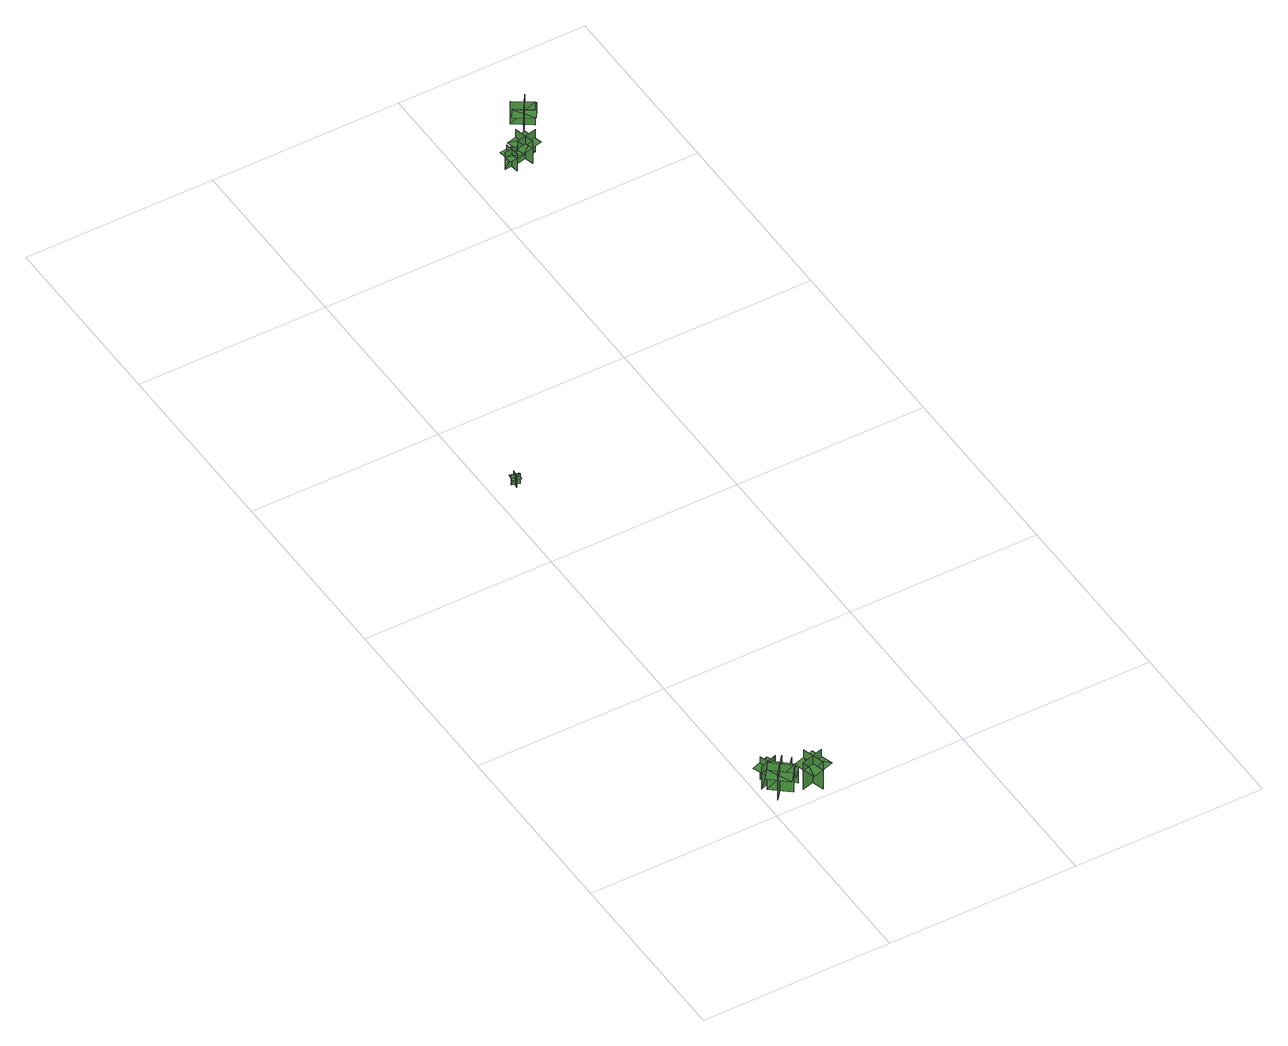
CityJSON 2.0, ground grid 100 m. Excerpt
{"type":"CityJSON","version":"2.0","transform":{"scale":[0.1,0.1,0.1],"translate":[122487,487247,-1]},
"CityObjects":{
"tree1":{"type":"SolitaryVegetationObject","geometry":[{"type":"MultiSurface","lod":"1","boundaries":[[[0,1,2]],[[0,2,3]],[[4,5,6]],[[4,6,7]],[[8,9,10]],[[8,10,11]],[[8,11,12]],[[8,12,13]]]}]},
"tree2":{"type":"SolitaryVegetationObject","geometry":[{"type":"MultiSurface","lod":"1","boundaries":[[[14,15,16]],[[14,16,17]],[[18,19,20]],[[18,20,21]],[[22,23,24]],[[22,24,25]],[[22,25,26]],[[22,26,27]]]}]},
"tree3":{"type":"SolitaryVegetationObject","geometry":[{"type":"MultiSurface","lod":"1","boundaries":[[[28,29,30]],[[28,30,31]],[[32,33,34]],[[32,34,35]],[[36,37,38]],[[36,38,39]],[[36,39,40]],[[36,40,41]]]}]},
"tree4":{"type":"SolitaryVegetationObject","geometry":[{"type":"MultiSurface","lod":"1","boundaries":[[[42,43,44]],[[42,44,45]],[[46,47,48]],[[46,48,49]],[[50,51,52]],[[50,52,53]],[[50,53,54]],[[50,54,55]]]}]},
"tree5":{"type":"SolitaryVegetationObject","geometry":[{"type":"MultiSurface","lod":"1","boundaries":[[[56,57,58]],[[56,58,59]],[[60,61,62]],[[60,62,63]],[[64,65,66]],[[64,66,67]],[[64,67,68]],[[64,68,69]]]}]},
"tree6":{"type":"SolitaryVegetationObject","geometry":[{"type":"MultiSurface","lod":"1","boundaries":[[[70,71,72]],[[70,72,73]],[[74,75,76]],[[74,76,77]],[[78,79,80]],[[78,80,81]],[[78,81,82]],[[78,82,83]]]}]},
"tree7":{"type":"SolitaryVegetationObject","geometry":[{"type":"MultiSurface","lod":"1","boundaries":[[[84,85,86]],[[84,86,87]],[[88,89,90]],[[88,90,91]],[[92,93,94]],[[92,94,95]],[[92,95,96]],[[92,96,97]]]}]},
"tree8":{"type":"SolitaryVegetationObject","geometry":[{"type":"MultiSurface","lod":"1","boundaries":[[[98,99,100]],[[98,100,101]],[[102,103,104]],[[102,104,105]],[[106,107,108]],[[106,108,109]],[[106,109,110]],[[106,110,111]]]}]}
},
"vertices":[
[124,160,33],[46,67,33],[46,67,202],[124,160,202],[44,154,33],[136,75,33],[136,75,202],[44,154,202],[44,154,155],[4,107,155],[97,28,155],[136,75,155],[176,121,155],[83,200,155],
[51,229,34],[84,135,34],[84,135,172],[51,229,172],[22,170,34],[116,203,34],[116,203,172],[22,170,172],[22,170,133],[39,123,133],[133,156,133],[116,203,133],[99,250,133],[6,216,133],
[189,177,34],[132,110,34],[132,110,144],[189,177,144],[119,171,34],[186,114,34],[186,114,144],[119,171,144],[181,177,108],[149,202,108],[93,134,108],[125,108,108],[156,83,108],[212,151,108],
[300,100,33],[183,66,33],[183,66,202],[300,100,202],[229,140,32],[263,23,33],[263,23,202],[229,140,202],[229,140,154],[171,122,154],[205,6,154],[263,23,154],[322,40,154],[287,157,154],
[111,2535,8],[154,2524,8],[154,2524,70],[111,2535,70],[126,2509,8],[136,2552,8],[136,2552,70],[126,2509,70],[126,2509,53],[148,2504,53],[158,2547,53],[136,2552,53],[115,2558,53],[104,2515,53],
[1215,4394,17],[1224,4317,17],[1224,4317,125],[1215,4394,125],[1183,4355,17],[1260,4363,17],[1260,4363,125],[1183,4355,125],[1183,4355,95],[1187,4316,95],[1264,4324,95],[1260,4363,95],[1256,4401,95],[1179,4393,95],
[1362,4386,17],[1252,4359,17],[1252,4359,158],[1362,4386,158],[1285,4433,17],[1312,4323,17],[1312,4323,158],[1285,4433,158],[1353,4392,112],[1340,4443,112],[1231,4414,112],[1244,4363,112],[1257,4313,112],[1367,4342,112],
[1360,4602,19],[1455,4540,19],[1455,4540,161],[1360,4602,161],[1379,4514,19],[1441,4608,19],[1441,4608,161],[1379,4514,161],[1362,4591,115],[1334,4547,115],[1430,4487,115],[1458,4531,115],[1486,4575,115],[1390,4635,115]
]}
